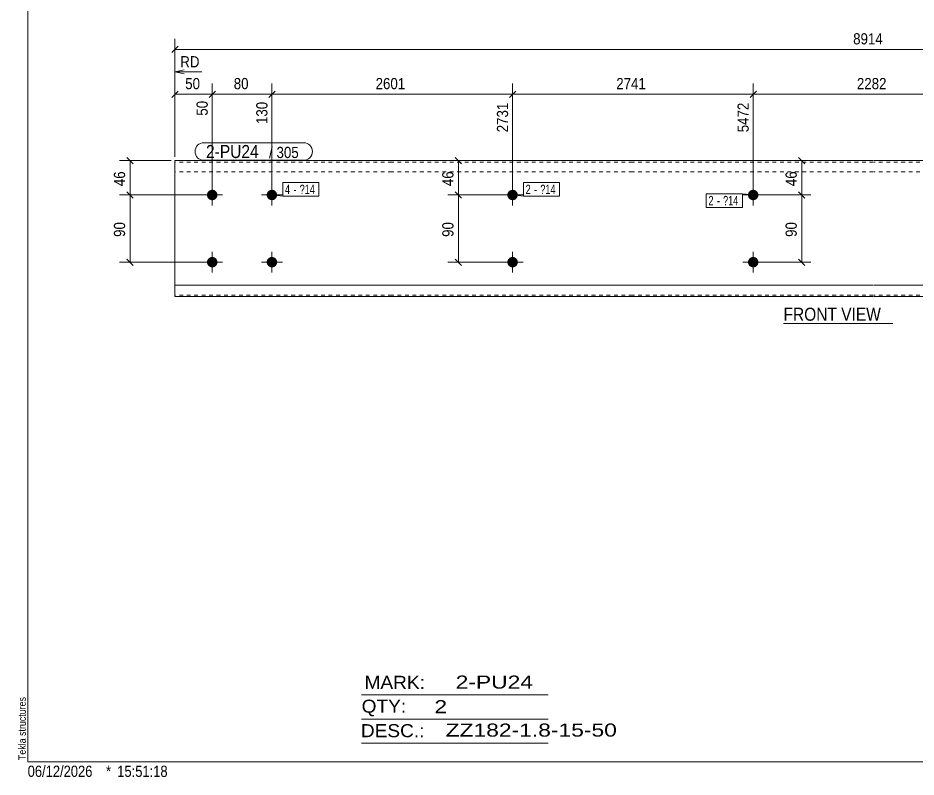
# Model space of a CAD drawing. Header units: millimetres. Extents: x 2 to 579, y 1 to 405.
# Drawn here: x 2.4 to 243.1, y 1 to 204.3 of the extents above; entities that cross this region are included whole.
import ezdxf

# ---------------------------------------------------------------- set-up
doc = ezdxf.new("R2010")
doc.units = ezdxf.units.MM
doc.linetypes.add('XKITLINE00', pattern=[0])
doc.linetypes.add('XKITLINE01', pattern=[4, 1, -1, 1, -1])
for name, color, linetype, lineweight in [('Bolt', 3, 'Continuous', 0), ('BoltMark', 7, 'Continuous', 0), ('Dimensions', 7, 'Continuous', 0), ('DrawingSheet', 5, 'Continuous', 0), ('OtherObjectType', 7, 'Continuous', 0), ('Part', 2, 'Continuous', 0), ('PartMark', 7, 'Continuous', 0)]:
    doc.layers.add(name, color=color, linetype=linetype, lineweight=lineweight)
doc.styles.add('ARIAL', font='ARIAL.TTF')
doc.styles.add('ARIAL_NARROW', font='ARIALN.TTF')

# ---------------------------------------------------------------- blocks, each defined once
blk = doc.blocks.new('*A1')
at = {"layer": 'Bolt'}
for points in [[(200.83, 156.88), (200.82, 156.84), (200.82, 156.81), (200.82, 156.77), (200.82, 156.74), (200.81, 156.7), (200.81, 156.67), (200.8, 156.64), (200.79, 156.6), (200.78, 156.57), (200.78, 156.54), (200.77, 156.5), (200.76, 156.47), (200.74, 156.44), (200.73, 156.41), (200.72, 156.37), (200.71, 156.34), (200.69, 156.31), (200.68, 156.28), (200.66, 156.25), (200.64, 156.22), (200.63, 156.19), (200.61, 156.16), (200.59, 156.13), (200.57, 156.1), (200.55, 156.08), (200.53, 156.05), (200.51, 156.02), (200.49, 156), (200.46, 155.97), (200.44, 155.94), (200.42, 155.92), (200.39, 155.9), (200.37, 155.87), (200.34, 155.85), (200.31, 155.83), (200.29, 155.81), (200.26, 155.79), (200.23, 155.77), (200.2, 155.75), (200.17, 155.73), (200.15, 155.71), (200.12, 155.69), (200.09, 155.68), (200.06, 155.66), (200.02, 155.64), (199.99, 155.63), (199.96, 155.62), (199.93, 155.6), (199.9, 155.59), (199.86, 155.58), (199.83, 155.57), (199.8, 155.56), (199.77, 155.55), (199.73, 155.54), (199.7, 155.54), (199.67, 155.53), (199.63, 155.53), (199.6, 155.52), (199.56, 155.52), (199.53, 155.51), (199.49, 155.51), (199.46, 155.51), (199.43, 155.51), (199.39, 155.51), (199.36, 155.51), (199.32, 155.51), (199.29, 155.52), (199.25, 155.52), (199.22, 155.53), (199.19, 155.53), (199.15, 155.54), (199.12, 155.54), (199.09, 155.55), (199.05, 155.56), (199.02, 155.57), (198.99, 155.58), (198.95, 155.59), (198.92, 155.6), (198.89, 155.62), (198.86, 155.63), (198.83, 155.64), (198.8, 155.66), (198.77, 155.68), (198.74, 155.69), (198.71, 155.71), (198.68, 155.73), (198.65, 155.75), (198.62, 155.77), (198.59, 155.79), (198.56, 155.81), (198.54, 155.83), (198.51, 155.85), (198.49, 155.87), (198.46, 155.9), (198.44, 155.92), (198.41, 155.94), (198.39, 155.97), (198.37, 156), (198.34, 156.02), (198.32, 156.05), (198.3, 156.08), (198.28, 156.1), (198.26, 156.13), (198.24, 156.16), (198.22, 156.19), (198.21, 156.22), (198.19, 156.25), (198.18, 156.28), (198.16, 156.31), (198.15, 156.34), (198.13, 156.37), (198.12, 156.41), (198.11, 156.44), (198.1, 156.47), (198.09, 156.5), (198.08, 156.54), (198.07, 156.57), (198.06, 156.6), (198.05, 156.64), (198.05, 156.67), (198.04, 156.7), (198.04, 156.74), (198.03, 156.77), (198.03, 156.81), (198.03, 156.84), (198.03, 156.88), (198.03, 156.91), (198.03, 156.94), (198.03, 156.98), (198.03, 157.01), (198.03, 157.05), (198.04, 157.08), (198.04, 157.12), (198.05, 157.15), (198.05, 157.18), (198.06, 157.22), (198.07, 157.25), (198.08, 157.28), (198.09, 157.32), (198.1, 157.35), (198.11, 157.38), (198.12, 157.41), (198.13, 157.45), (198.15, 157.48), (198.16, 157.51), (198.18, 157.54), (198.19, 157.57), (198.21, 157.6), (198.22, 157.63), (198.24, 157.66), (198.26, 157.69), (198.28, 157.72), (198.3, 157.74), (198.32, 157.77), (198.34, 157.8), (198.37, 157.82), (198.39, 157.85), (198.41, 157.88), (198.44, 157.9), (198.46, 157.92), (198.49, 157.95), (198.51, 157.97), (198.54, 157.99), (198.56, 158.01), (198.59, 158.03), (198.62, 158.05), (198.65, 158.07), (198.68, 158.09), (198.71, 158.11), (198.74, 158.13), (198.77, 158.14), (198.8, 158.16), (198.83, 158.18), (198.86, 158.19), (198.89, 158.2), (198.92, 158.22), (198.95, 158.23), (198.99, 158.24), (199.02, 158.25), (199.05, 158.26), (199.09, 158.27), (199.12, 158.28), (199.15, 158.28), (199.19, 158.29), (199.22, 158.29), (199.25, 158.3), (199.29, 158.3), (199.32, 158.31), (199.36, 158.31), (199.39, 158.31), (199.43, 158.31), (199.46, 158.31), (199.49, 158.31), (199.53, 158.31), (199.56, 158.3), (199.6, 158.3), (199.63, 158.29), (199.67, 158.29), (199.7, 158.28), (199.73, 158.28), (199.77, 158.27), (199.8, 158.26), (199.83, 158.25), (199.86, 158.24), (199.9, 158.23), (199.93, 158.22), (199.96, 158.2), (199.99, 158.19), (200.02, 158.18), (200.06, 158.16), (200.09, 158.14), (200.12, 158.13), (200.15, 158.11), (200.17, 158.09), (200.2, 158.07), (200.23, 158.05), (200.26, 158.03), (200.29, 158.01), (200.31, 157.99), (200.34, 157.97), (200.37, 157.95), (200.39, 157.92), (200.42, 157.9), (200.44, 157.88), (200.46, 157.85), (200.49, 157.82), (200.51, 157.8), (200.53, 157.77), (200.55, 157.74), (200.57, 157.72), (200.59, 157.69), (200.61, 157.66), (200.63, 157.63), (200.64, 157.6), (200.66, 157.57), (200.68, 157.54), (200.69, 157.51), (200.71, 157.48), (200.72, 157.45), (200.73, 157.41), (200.74, 157.38), (200.76, 157.35), (200.77, 157.32), (200.78, 157.28), (200.78, 157.25), (200.79, 157.22), (200.8, 157.18), (200.81, 157.15), (200.81, 157.12), (200.82, 157.08), (200.82, 157.05), (200.82, 157.01), (200.82, 156.98), (200.83, 156.94), (200.83, 156.91)], [(200.83, 138.88), (200.82, 138.84), (200.82, 138.81), (200.82, 138.77), (200.82, 138.74), (200.81, 138.7), (200.81, 138.67), (200.8, 138.64), (200.79, 138.6), (200.78, 138.57), (200.78, 138.54), (200.77, 138.5), (200.76, 138.47), (200.74, 138.44), (200.73, 138.41), (200.72, 138.37), (200.71, 138.34), (200.69, 138.31), (200.68, 138.28), (200.66, 138.25), (200.64, 138.22), (200.63, 138.19), (200.61, 138.16), (200.59, 138.13), (200.57, 138.1), (200.55, 138.08), (200.53, 138.05), (200.51, 138.02), (200.49, 138), (200.46, 137.97), (200.44, 137.94), (200.42, 137.92), (200.39, 137.9), (200.37, 137.87), (200.34, 137.85), (200.31, 137.83), (200.29, 137.81), (200.26, 137.79), (200.23, 137.77), (200.2, 137.75), (200.17, 137.73), (200.15, 137.71), (200.12, 137.69), (200.09, 137.68), (200.06, 137.66), (200.02, 137.64), (199.99, 137.63), (199.96, 137.62), (199.93, 137.6), (199.9, 137.59), (199.86, 137.58), (199.83, 137.57), (199.8, 137.56), (199.77, 137.55), (199.73, 137.54), (199.7, 137.54), (199.67, 137.53), (199.63, 137.53), (199.6, 137.52), (199.56, 137.52), (199.53, 137.51), (199.49, 137.51), (199.46, 137.51), (199.43, 137.51), (199.39, 137.51), (199.36, 137.51), (199.32, 137.51), (199.29, 137.52), (199.25, 137.52), (199.22, 137.53), (199.19, 137.53), (199.15, 137.54), (199.12, 137.54), (199.09, 137.55), (199.05, 137.56), (199.02, 137.57), (198.99, 137.58), (198.95, 137.59), (198.92, 137.6), (198.89, 137.62), (198.86, 137.63), (198.83, 137.64), (198.8, 137.66), (198.77, 137.68), (198.74, 137.69), (198.71, 137.71), (198.68, 137.73), (198.65, 137.75), (198.62, 137.77), (198.59, 137.79), (198.56, 137.81), (198.54, 137.83), (198.51, 137.85), (198.49, 137.87), (198.46, 137.9), (198.44, 137.92), (198.41, 137.94), (198.39, 137.97), (198.37, 138), (198.34, 138.02), (198.32, 138.05), (198.3, 138.08), (198.28, 138.1), (198.26, 138.13), (198.24, 138.16), (198.22, 138.19), (198.21, 138.22), (198.19, 138.25), (198.18, 138.28), (198.16, 138.31), (198.15, 138.34), (198.13, 138.37), (198.12, 138.41), (198.11, 138.44), (198.1, 138.47), (198.09, 138.5), (198.08, 138.54), (198.07, 138.57), (198.06, 138.6), (198.05, 138.64), (198.05, 138.67), (198.04, 138.7), (198.04, 138.74), (198.03, 138.77), (198.03, 138.81), (198.03, 138.84), (198.03, 138.88), (198.03, 138.91), (198.03, 138.94), (198.03, 138.98), (198.03, 139.01), (198.03, 139.05), (198.04, 139.08), (198.04, 139.12), (198.05, 139.15), (198.05, 139.18), (198.06, 139.22), (198.07, 139.25), (198.08, 139.28), (198.09, 139.32), (198.1, 139.35), (198.11, 139.38), (198.12, 139.41), (198.13, 139.45), (198.15, 139.48), (198.16, 139.51), (198.18, 139.54), (198.19, 139.57), (198.21, 139.6), (198.22, 139.63), (198.24, 139.66), (198.26, 139.69), (198.28, 139.72), (198.3, 139.74), (198.32, 139.77), (198.34, 139.8), (198.37, 139.82), (198.39, 139.85), (198.41, 139.88), (198.44, 139.9), (198.46, 139.92), (198.49, 139.95), (198.51, 139.97), (198.54, 139.99), (198.56, 140.01), (198.59, 140.03), (198.62, 140.05), (198.65, 140.07), (198.68, 140.09), (198.71, 140.11), (198.74, 140.13), (198.77, 140.14), (198.8, 140.16), (198.83, 140.18), (198.86, 140.19), (198.89, 140.2), (198.92, 140.22), (198.95, 140.23), (198.99, 140.24), (199.02, 140.25), (199.05, 140.26), (199.09, 140.27), (199.12, 140.28), (199.15, 140.28), (199.19, 140.29), (199.22, 140.29), (199.25, 140.3), (199.29, 140.3), (199.32, 140.31), (199.36, 140.31), (199.39, 140.31), (199.43, 140.31), (199.46, 140.31), (199.49, 140.31), (199.53, 140.31), (199.56, 140.3), (199.6, 140.3), (199.63, 140.29), (199.67, 140.29), (199.7, 140.28), (199.73, 140.28), (199.77, 140.27), (199.8, 140.26), (199.83, 140.25), (199.86, 140.24), (199.9, 140.23), (199.93, 140.22), (199.96, 140.2), (199.99, 140.19), (200.02, 140.18), (200.06, 140.16), (200.09, 140.14), (200.12, 140.13), (200.15, 140.11), (200.17, 140.09), (200.2, 140.07), (200.23, 140.05), (200.26, 140.03), (200.29, 140.01), (200.31, 139.99), (200.34, 139.97), (200.37, 139.95), (200.39, 139.92), (200.42, 139.9), (200.44, 139.88), (200.46, 139.85), (200.49, 139.82), (200.51, 139.8), (200.53, 139.77), (200.55, 139.74), (200.57, 139.72), (200.59, 139.69), (200.61, 139.66), (200.63, 139.63), (200.64, 139.6), (200.66, 139.57), (200.68, 139.54), (200.69, 139.51), (200.71, 139.48), (200.72, 139.45), (200.73, 139.41), (200.74, 139.38), (200.76, 139.35), (200.77, 139.32), (200.78, 139.28), (200.78, 139.25), (200.79, 139.22), (200.8, 139.18), (200.81, 139.15), (200.81, 139.12), (200.82, 139.08), (200.82, 139.05), (200.82, 139.01), (200.82, 138.98), (200.83, 138.94), (200.83, 138.91)]]:
    blk.add_hatch(color=3, dxfattribs=at).paths.add_polyline_path(points, flags=17)
at = {"layer": 'Bolt', "color": 3, "linetype": 'XKITLINE00', "lineweight": 0}
for p, q in [((199.43, 159.71), (199.43, 154.11)), ((196.63, 156.91), (202.23, 156.91)), ((199.43, 141.71), (199.43, 136.11)), ((196.63, 138.91), (202.23, 138.91))]:
    blk.add_line(p, q, dxfattribs=at)
blk = doc.blocks.new('*A2')
at = {"layer": 'Bolt'}
for points in [[(136.34, 156.88), (136.34, 156.84), (136.33, 156.81), (136.33, 156.77), (136.33, 156.74), (136.32, 156.7), (136.32, 156.67), (136.31, 156.64), (136.3, 156.6), (136.3, 156.57), (136.29, 156.54), (136.28, 156.5), (136.27, 156.47), (136.26, 156.44), (136.24, 156.41), (136.23, 156.37), (136.22, 156.34), (136.2, 156.31), (136.19, 156.28), (136.17, 156.25), (136.16, 156.22), (136.14, 156.19), (136.12, 156.16), (136.1, 156.13), (136.08, 156.1), (136.06, 156.08), (136.04, 156.05), (136.02, 156.02), (136, 156), (135.98, 155.97), (135.95, 155.94), (135.93, 155.92), (135.9, 155.9), (135.88, 155.87), (135.85, 155.85), (135.83, 155.83), (135.8, 155.81), (135.77, 155.79), (135.74, 155.77), (135.72, 155.75), (135.69, 155.73), (135.66, 155.71), (135.63, 155.69), (135.6, 155.68), (135.57, 155.66), (135.54, 155.64), (135.51, 155.63), (135.47, 155.62), (135.44, 155.6), (135.41, 155.59), (135.38, 155.58), (135.34, 155.57), (135.31, 155.56), (135.28, 155.55), (135.24, 155.54), (135.21, 155.54), (135.18, 155.53), (135.14, 155.53), (135.11, 155.52), (135.08, 155.52), (135.04, 155.51), (135.01, 155.51), (134.97, 155.51), (134.94, 155.51), (134.9, 155.51), (134.87, 155.51), (134.83, 155.51), (134.8, 155.52), (134.77, 155.52), (134.73, 155.53), (134.7, 155.53), (134.66, 155.54), (134.63, 155.54), (134.6, 155.55), (134.56, 155.56), (134.53, 155.57), (134.5, 155.58), (134.47, 155.59), (134.43, 155.6), (134.4, 155.62), (134.37, 155.63), (134.34, 155.64), (134.31, 155.66), (134.28, 155.68), (134.25, 155.69), (134.22, 155.71), (134.19, 155.73), (134.16, 155.75), (134.13, 155.77), (134.1, 155.79), (134.08, 155.81), (134.05, 155.83), (134.02, 155.85), (134, 155.87), (133.97, 155.9), (133.95, 155.92), (133.92, 155.94), (133.9, 155.97), (133.88, 156), (133.86, 156.02), (133.83, 156.05), (133.81, 156.08), (133.79, 156.1), (133.77, 156.13), (133.76, 156.16), (133.74, 156.19), (133.72, 156.22), (133.7, 156.25), (133.69, 156.28), (133.67, 156.31), (133.66, 156.34), (133.64, 156.37), (133.63, 156.41), (133.62, 156.44), (133.61, 156.47), (133.6, 156.5), (133.59, 156.54), (133.58, 156.57), (133.57, 156.6), (133.56, 156.64), (133.56, 156.67), (133.55, 156.7), (133.55, 156.74), (133.54, 156.77), (133.54, 156.81), (133.54, 156.84), (133.54, 156.88), (133.54, 156.91), (133.54, 156.94), (133.54, 156.98), (133.54, 157.01), (133.54, 157.05), (133.55, 157.08), (133.55, 157.12), (133.56, 157.15), (133.56, 157.18), (133.57, 157.22), (133.58, 157.25), (133.59, 157.28), (133.6, 157.32), (133.61, 157.35), (133.62, 157.38), (133.63, 157.41), (133.64, 157.45), (133.66, 157.48), (133.67, 157.51), (133.69, 157.54), (133.7, 157.57), (133.72, 157.6), (133.74, 157.63), (133.76, 157.66), (133.77, 157.69), (133.79, 157.72), (133.81, 157.74), (133.83, 157.77), (133.86, 157.8), (133.88, 157.82), (133.9, 157.85), (133.92, 157.88), (133.95, 157.9), (133.97, 157.92), (134, 157.95), (134.02, 157.97), (134.05, 157.99), (134.08, 158.01), (134.1, 158.03), (134.13, 158.05), (134.16, 158.07), (134.19, 158.09), (134.22, 158.11), (134.25, 158.13), (134.28, 158.14), (134.31, 158.16), (134.34, 158.18), (134.37, 158.19), (134.4, 158.2), (134.43, 158.22), (134.47, 158.23), (134.5, 158.24), (134.53, 158.25), (134.56, 158.26), (134.6, 158.27), (134.63, 158.28), (134.66, 158.28), (134.7, 158.29), (134.73, 158.29), (134.77, 158.3), (134.8, 158.3), (134.83, 158.31), (134.87, 158.31), (134.9, 158.31), (134.94, 158.31), (134.97, 158.31), (135.01, 158.31), (135.04, 158.31), (135.08, 158.3), (135.11, 158.3), (135.14, 158.29), (135.18, 158.29), (135.21, 158.28), (135.24, 158.28), (135.28, 158.27), (135.31, 158.26), (135.34, 158.25), (135.38, 158.24), (135.41, 158.23), (135.44, 158.22), (135.47, 158.2), (135.51, 158.19), (135.54, 158.18), (135.57, 158.16), (135.6, 158.14), (135.63, 158.13), (135.66, 158.11), (135.69, 158.09), (135.72, 158.07), (135.74, 158.05), (135.77, 158.03), (135.8, 158.01), (135.83, 157.99), (135.85, 157.97), (135.88, 157.95), (135.9, 157.92), (135.93, 157.9), (135.95, 157.88), (135.98, 157.85), (136, 157.82), (136.02, 157.8), (136.04, 157.77), (136.06, 157.74), (136.08, 157.72), (136.1, 157.69), (136.12, 157.66), (136.14, 157.63), (136.16, 157.6), (136.17, 157.57), (136.19, 157.54), (136.2, 157.51), (136.22, 157.48), (136.23, 157.45), (136.24, 157.41), (136.26, 157.38), (136.27, 157.35), (136.28, 157.32), (136.29, 157.28), (136.3, 157.25), (136.3, 157.22), (136.31, 157.18), (136.32, 157.15), (136.32, 157.12), (136.33, 157.08), (136.33, 157.05), (136.33, 157.01), (136.34, 156.98), (136.34, 156.94), (136.34, 156.91)], [(136.34, 138.88), (136.34, 138.84), (136.33, 138.81), (136.33, 138.77), (136.33, 138.74), (136.32, 138.7), (136.32, 138.67), (136.31, 138.64), (136.3, 138.6), (136.3, 138.57), (136.29, 138.54), (136.28, 138.5), (136.27, 138.47), (136.26, 138.44), (136.24, 138.41), (136.23, 138.37), (136.22, 138.34), (136.2, 138.31), (136.19, 138.28), (136.17, 138.25), (136.16, 138.22), (136.14, 138.19), (136.12, 138.16), (136.1, 138.13), (136.08, 138.1), (136.06, 138.08), (136.04, 138.05), (136.02, 138.02), (136, 138), (135.98, 137.97), (135.95, 137.94), (135.93, 137.92), (135.9, 137.9), (135.88, 137.87), (135.85, 137.85), (135.83, 137.83), (135.8, 137.81), (135.77, 137.79), (135.74, 137.77), (135.72, 137.75), (135.69, 137.73), (135.66, 137.71), (135.63, 137.69), (135.6, 137.68), (135.57, 137.66), (135.54, 137.64), (135.51, 137.63), (135.47, 137.62), (135.44, 137.6), (135.41, 137.59), (135.38, 137.58), (135.34, 137.57), (135.31, 137.56), (135.28, 137.55), (135.24, 137.54), (135.21, 137.54), (135.18, 137.53), (135.14, 137.53), (135.11, 137.52), (135.08, 137.52), (135.04, 137.51), (135.01, 137.51), (134.97, 137.51), (134.94, 137.51), (134.9, 137.51), (134.87, 137.51), (134.83, 137.51), (134.8, 137.52), (134.77, 137.52), (134.73, 137.53), (134.7, 137.53), (134.66, 137.54), (134.63, 137.54), (134.6, 137.55), (134.56, 137.56), (134.53, 137.57), (134.5, 137.58), (134.47, 137.59), (134.43, 137.6), (134.4, 137.62), (134.37, 137.63), (134.34, 137.64), (134.31, 137.66), (134.28, 137.68), (134.25, 137.69), (134.22, 137.71), (134.19, 137.73), (134.16, 137.75), (134.13, 137.77), (134.1, 137.79), (134.08, 137.81), (134.05, 137.83), (134.02, 137.85), (134, 137.87), (133.97, 137.9), (133.95, 137.92), (133.92, 137.94), (133.9, 137.97), (133.88, 138), (133.86, 138.02), (133.83, 138.05), (133.81, 138.08), (133.79, 138.1), (133.77, 138.13), (133.76, 138.16), (133.74, 138.19), (133.72, 138.22), (133.7, 138.25), (133.69, 138.28), (133.67, 138.31), (133.66, 138.34), (133.64, 138.37), (133.63, 138.41), (133.62, 138.44), (133.61, 138.47), (133.6, 138.5), (133.59, 138.54), (133.58, 138.57), (133.57, 138.6), (133.56, 138.64), (133.56, 138.67), (133.55, 138.7), (133.55, 138.74), (133.54, 138.77), (133.54, 138.81), (133.54, 138.84), (133.54, 138.88), (133.54, 138.91), (133.54, 138.94), (133.54, 138.98), (133.54, 139.01), (133.54, 139.05), (133.55, 139.08), (133.55, 139.12), (133.56, 139.15), (133.56, 139.18), (133.57, 139.22), (133.58, 139.25), (133.59, 139.28), (133.6, 139.32), (133.61, 139.35), (133.62, 139.38), (133.63, 139.41), (133.64, 139.45), (133.66, 139.48), (133.67, 139.51), (133.69, 139.54), (133.7, 139.57), (133.72, 139.6), (133.74, 139.63), (133.76, 139.66), (133.77, 139.69), (133.79, 139.72), (133.81, 139.74), (133.83, 139.77), (133.86, 139.8), (133.88, 139.82), (133.9, 139.85), (133.92, 139.88), (133.95, 139.9), (133.97, 139.92), (134, 139.95), (134.02, 139.97), (134.05, 139.99), (134.08, 140.01), (134.1, 140.03), (134.13, 140.05), (134.16, 140.07), (134.19, 140.09), (134.22, 140.11), (134.25, 140.13), (134.28, 140.14), (134.31, 140.16), (134.34, 140.18), (134.37, 140.19), (134.4, 140.2), (134.43, 140.22), (134.47, 140.23), (134.5, 140.24), (134.53, 140.25), (134.56, 140.26), (134.6, 140.27), (134.63, 140.28), (134.66, 140.28), (134.7, 140.29), (134.73, 140.29), (134.77, 140.3), (134.8, 140.3), (134.83, 140.31), (134.87, 140.31), (134.9, 140.31), (134.94, 140.31), (134.97, 140.31), (135.01, 140.31), (135.04, 140.31), (135.08, 140.3), (135.11, 140.3), (135.14, 140.29), (135.18, 140.29), (135.21, 140.28), (135.24, 140.28), (135.28, 140.27), (135.31, 140.26), (135.34, 140.25), (135.38, 140.24), (135.41, 140.23), (135.44, 140.22), (135.47, 140.2), (135.51, 140.19), (135.54, 140.18), (135.57, 140.16), (135.6, 140.14), (135.63, 140.13), (135.66, 140.11), (135.69, 140.09), (135.72, 140.07), (135.74, 140.05), (135.77, 140.03), (135.8, 140.01), (135.83, 139.99), (135.85, 139.97), (135.88, 139.95), (135.9, 139.92), (135.93, 139.9), (135.95, 139.88), (135.98, 139.85), (136, 139.82), (136.02, 139.8), (136.04, 139.77), (136.06, 139.74), (136.08, 139.72), (136.1, 139.69), (136.12, 139.66), (136.14, 139.63), (136.16, 139.6), (136.17, 139.57), (136.19, 139.54), (136.2, 139.51), (136.22, 139.48), (136.23, 139.45), (136.24, 139.41), (136.26, 139.38), (136.27, 139.35), (136.28, 139.32), (136.29, 139.28), (136.3, 139.25), (136.3, 139.22), (136.31, 139.18), (136.32, 139.15), (136.32, 139.12), (136.33, 139.08), (136.33, 139.05), (136.33, 139.01), (136.34, 138.98), (136.34, 138.94), (136.34, 138.91)]]:
    blk.add_hatch(color=3, dxfattribs=at).paths.add_polyline_path(points, flags=17)
at = {"layer": 'Bolt', "color": 3, "linetype": 'XKITLINE00', "lineweight": 0}
for p, q in [((134.94, 159.71), (134.94, 154.11)), ((132.14, 156.91), (137.74, 156.91)), ((134.94, 141.71), (134.94, 136.11)), ((132.14, 138.91), (137.74, 138.91))]:
    blk.add_line(p, q, dxfattribs=at)
blk = doc.blocks.new('*A3')
at = {"layer": 'Bolt'}
for points in [[(55.85, 156.88), (55.85, 156.84), (55.85, 156.81), (55.84, 156.77), (55.84, 156.74), (55.83, 156.7), (55.83, 156.67), (55.82, 156.64), (55.82, 156.6), (55.81, 156.57), (55.8, 156.54), (55.79, 156.5), (55.78, 156.47), (55.77, 156.44), (55.76, 156.41), (55.74, 156.37), (55.73, 156.34), (55.72, 156.31), (55.7, 156.28), (55.68, 156.25), (55.67, 156.22), (55.65, 156.19), (55.63, 156.16), (55.61, 156.13), (55.59, 156.1), (55.57, 156.08), (55.55, 156.05), (55.53, 156.02), (55.51, 156), (55.49, 155.97), (55.46, 155.94), (55.44, 155.92), (55.42, 155.9), (55.39, 155.87), (55.36, 155.85), (55.34, 155.83), (55.31, 155.81), (55.28, 155.79), (55.26, 155.77), (55.23, 155.75), (55.2, 155.73), (55.17, 155.71), (55.14, 155.69), (55.11, 155.68), (55.08, 155.66), (55.05, 155.64), (55.02, 155.63), (54.99, 155.62), (54.95, 155.6), (54.92, 155.59), (54.89, 155.58), (54.86, 155.57), (54.82, 155.56), (54.79, 155.55), (54.76, 155.54), (54.72, 155.54), (54.69, 155.53), (54.66, 155.53), (54.62, 155.52), (54.59, 155.52), (54.55, 155.51), (54.52, 155.51), (54.48, 155.51), (54.45, 155.51), (54.42, 155.51), (54.38, 155.51), (54.35, 155.51), (54.31, 155.52), (54.28, 155.52), (54.24, 155.53), (54.21, 155.53), (54.18, 155.54), (54.14, 155.54), (54.11, 155.55), (54.08, 155.56), (54.04, 155.57), (54.01, 155.58), (53.98, 155.59), (53.95, 155.6), (53.91, 155.62), (53.88, 155.63), (53.85, 155.64), (53.82, 155.66), (53.79, 155.68), (53.76, 155.69), (53.73, 155.71), (53.7, 155.73), (53.67, 155.75), (53.64, 155.77), (53.62, 155.79), (53.59, 155.81), (53.56, 155.83), (53.54, 155.85), (53.51, 155.87), (53.48, 155.9), (53.46, 155.92), (53.44, 155.94), (53.41, 155.97), (53.39, 156), (53.37, 156.02), (53.35, 156.05), (53.33, 156.08), (53.31, 156.1), (53.29, 156.13), (53.27, 156.16), (53.25, 156.19), (53.23, 156.22), (53.22, 156.25), (53.2, 156.28), (53.18, 156.31), (53.17, 156.34), (53.16, 156.37), (53.14, 156.41), (53.13, 156.44), (53.12, 156.47), (53.11, 156.5), (53.1, 156.54), (53.09, 156.57), (53.08, 156.6), (53.08, 156.64), (53.07, 156.67), (53.07, 156.7), (53.06, 156.74), (53.06, 156.77), (53.05, 156.81), (53.05, 156.84), (53.05, 156.88), (53.05, 156.91), (53.05, 156.94), (53.05, 156.98), (53.05, 157.01), (53.06, 157.05), (53.06, 157.08), (53.07, 157.12), (53.07, 157.15), (53.08, 157.18), (53.08, 157.22), (53.09, 157.25), (53.1, 157.28), (53.11, 157.32), (53.12, 157.35), (53.13, 157.38), (53.14, 157.41), (53.16, 157.45), (53.17, 157.48), (53.18, 157.51), (53.2, 157.54), (53.22, 157.57), (53.23, 157.6), (53.25, 157.63), (53.27, 157.66), (53.29, 157.69), (53.31, 157.72), (53.33, 157.74), (53.35, 157.77), (53.37, 157.8), (53.39, 157.82), (53.41, 157.85), (53.44, 157.88), (53.46, 157.9), (53.48, 157.92), (53.51, 157.95), (53.54, 157.97), (53.56, 157.99), (53.59, 158.01), (53.62, 158.03), (53.64, 158.05), (53.67, 158.07), (53.7, 158.09), (53.73, 158.11), (53.76, 158.13), (53.79, 158.14), (53.82, 158.16), (53.85, 158.18), (53.88, 158.19), (53.91, 158.2), (53.95, 158.22), (53.98, 158.23), (54.01, 158.24), (54.04, 158.25), (54.08, 158.26), (54.11, 158.27), (54.14, 158.28), (54.18, 158.28), (54.21, 158.29), (54.24, 158.29), (54.28, 158.3), (54.31, 158.3), (54.35, 158.31), (54.38, 158.31), (54.42, 158.31), (54.45, 158.31), (54.48, 158.31), (54.52, 158.31), (54.55, 158.31), (54.59, 158.3), (54.62, 158.3), (54.66, 158.29), (54.69, 158.29), (54.72, 158.28), (54.76, 158.28), (54.79, 158.27), (54.82, 158.26), (54.86, 158.25), (54.89, 158.24), (54.92, 158.23), (54.95, 158.22), (54.99, 158.2), (55.02, 158.19), (55.05, 158.18), (55.08, 158.16), (55.11, 158.14), (55.14, 158.13), (55.17, 158.11), (55.2, 158.09), (55.23, 158.07), (55.26, 158.05), (55.28, 158.03), (55.31, 158.01), (55.34, 157.99), (55.36, 157.97), (55.39, 157.95), (55.42, 157.92), (55.44, 157.9), (55.46, 157.88), (55.49, 157.85), (55.51, 157.82), (55.53, 157.8), (55.55, 157.77), (55.57, 157.74), (55.59, 157.72), (55.61, 157.69), (55.63, 157.66), (55.65, 157.63), (55.67, 157.6), (55.68, 157.57), (55.7, 157.54), (55.72, 157.51), (55.73, 157.48), (55.74, 157.45), (55.76, 157.41), (55.77, 157.38), (55.78, 157.35), (55.79, 157.32), (55.8, 157.28), (55.81, 157.25), (55.82, 157.22), (55.82, 157.18), (55.83, 157.15), (55.83, 157.12), (55.84, 157.08), (55.84, 157.05), (55.85, 157.01), (55.85, 156.98), (55.85, 156.94), (55.85, 156.91)], [(71.85, 156.88), (71.85, 156.84), (71.85, 156.81), (71.84, 156.77), (71.84, 156.74), (71.83, 156.7), (71.83, 156.67), (71.82, 156.64), (71.82, 156.6), (71.81, 156.57), (71.8, 156.54), (71.79, 156.5), (71.78, 156.47), (71.77, 156.44), (71.76, 156.41), (71.74, 156.37), (71.73, 156.34), (71.72, 156.31), (71.7, 156.28), (71.68, 156.25), (71.67, 156.22), (71.65, 156.19), (71.63, 156.16), (71.61, 156.13), (71.59, 156.1), (71.57, 156.08), (71.55, 156.05), (71.53, 156.02), (71.51, 156), (71.49, 155.97), (71.46, 155.94), (71.44, 155.92), (71.42, 155.9), (71.39, 155.87), (71.36, 155.85), (71.34, 155.83), (71.31, 155.81), (71.28, 155.79), (71.26, 155.77), (71.23, 155.75), (71.2, 155.73), (71.17, 155.71), (71.14, 155.69), (71.11, 155.68), (71.08, 155.66), (71.05, 155.64), (71.02, 155.63), (70.99, 155.62), (70.95, 155.6), (70.92, 155.59), (70.89, 155.58), (70.86, 155.57), (70.82, 155.56), (70.79, 155.55), (70.76, 155.54), (70.72, 155.54), (70.69, 155.53), (70.66, 155.53), (70.62, 155.52), (70.59, 155.52), (70.55, 155.51), (70.52, 155.51), (70.48, 155.51), (70.45, 155.51), (70.42, 155.51), (70.38, 155.51), (70.35, 155.51), (70.31, 155.52), (70.28, 155.52), (70.24, 155.53), (70.21, 155.53), (70.18, 155.54), (70.14, 155.54), (70.11, 155.55), (70.08, 155.56), (70.04, 155.57), (70.01, 155.58), (69.98, 155.59), (69.95, 155.6), (69.91, 155.62), (69.88, 155.63), (69.85, 155.64), (69.82, 155.66), (69.79, 155.68), (69.76, 155.69), (69.73, 155.71), (69.7, 155.73), (69.67, 155.75), (69.64, 155.77), (69.62, 155.79), (69.59, 155.81), (69.56, 155.83), (69.54, 155.85), (69.51, 155.87), (69.48, 155.9), (69.46, 155.92), (69.44, 155.94), (69.41, 155.97), (69.39, 156), (69.37, 156.02), (69.35, 156.05), (69.33, 156.08), (69.31, 156.1), (69.29, 156.13), (69.27, 156.16), (69.25, 156.19), (69.23, 156.22), (69.22, 156.25), (69.2, 156.28), (69.18, 156.31), (69.17, 156.34), (69.16, 156.37), (69.14, 156.41), (69.13, 156.44), (69.12, 156.47), (69.11, 156.5), (69.1, 156.54), (69.09, 156.57), (69.08, 156.6), (69.08, 156.64), (69.07, 156.67), (69.07, 156.7), (69.06, 156.74), (69.06, 156.77), (69.05, 156.81), (69.05, 156.84), (69.05, 156.88), (69.05, 156.91), (69.05, 156.94), (69.05, 156.98), (69.05, 157.01), (69.06, 157.05), (69.06, 157.08), (69.07, 157.12), (69.07, 157.15), (69.08, 157.18), (69.08, 157.22), (69.09, 157.25), (69.1, 157.28), (69.11, 157.32), (69.12, 157.35), (69.13, 157.38), (69.14, 157.41), (69.16, 157.45), (69.17, 157.48), (69.18, 157.51), (69.2, 157.54), (69.22, 157.57), (69.23, 157.6), (69.25, 157.63), (69.27, 157.66), (69.29, 157.69), (69.31, 157.72), (69.33, 157.74), (69.35, 157.77), (69.37, 157.8), (69.39, 157.82), (69.41, 157.85), (69.44, 157.88), (69.46, 157.9), (69.48, 157.92), (69.51, 157.95), (69.54, 157.97), (69.56, 157.99), (69.59, 158.01), (69.62, 158.03), (69.64, 158.05), (69.67, 158.07), (69.7, 158.09), (69.73, 158.11), (69.76, 158.13), (69.79, 158.14), (69.82, 158.16), (69.85, 158.18), (69.88, 158.19), (69.91, 158.2), (69.95, 158.22), (69.98, 158.23), (70.01, 158.24), (70.04, 158.25), (70.08, 158.26), (70.11, 158.27), (70.14, 158.28), (70.18, 158.28), (70.21, 158.29), (70.24, 158.29), (70.28, 158.3), (70.31, 158.3), (70.35, 158.31), (70.38, 158.31), (70.42, 158.31), (70.45, 158.31), (70.48, 158.31), (70.52, 158.31), (70.55, 158.31), (70.59, 158.3), (70.62, 158.3), (70.66, 158.29), (70.69, 158.29), (70.72, 158.28), (70.76, 158.28), (70.79, 158.27), (70.82, 158.26), (70.86, 158.25), (70.89, 158.24), (70.92, 158.23), (70.95, 158.22), (70.99, 158.2), (71.02, 158.19), (71.05, 158.18), (71.08, 158.16), (71.11, 158.14), (71.14, 158.13), (71.17, 158.11), (71.2, 158.09), (71.23, 158.07), (71.26, 158.05), (71.28, 158.03), (71.31, 158.01), (71.34, 157.99), (71.36, 157.97), (71.39, 157.95), (71.42, 157.92), (71.44, 157.9), (71.46, 157.88), (71.49, 157.85), (71.51, 157.82), (71.53, 157.8), (71.55, 157.77), (71.57, 157.74), (71.59, 157.72), (71.61, 157.69), (71.63, 157.66), (71.65, 157.63), (71.67, 157.6), (71.68, 157.57), (71.7, 157.54), (71.72, 157.51), (71.73, 157.48), (71.74, 157.45), (71.76, 157.41), (71.77, 157.38), (71.78, 157.35), (71.79, 157.32), (71.8, 157.28), (71.81, 157.25), (71.82, 157.22), (71.82, 157.18), (71.83, 157.15), (71.83, 157.12), (71.84, 157.08), (71.84, 157.05), (71.85, 157.01), (71.85, 156.98), (71.85, 156.94), (71.85, 156.91)], [(55.85, 138.88), (55.85, 138.84), (55.85, 138.81), (55.84, 138.77), (55.84, 138.74), (55.83, 138.7), (55.83, 138.67), (55.82, 138.64), (55.82, 138.6), (55.81, 138.57), (55.8, 138.54), (55.79, 138.5), (55.78, 138.47), (55.77, 138.44), (55.76, 138.41), (55.74, 138.37), (55.73, 138.34), (55.72, 138.31), (55.7, 138.28), (55.68, 138.25), (55.67, 138.22), (55.65, 138.19), (55.63, 138.16), (55.61, 138.13), (55.59, 138.1), (55.57, 138.08), (55.55, 138.05), (55.53, 138.02), (55.51, 138), (55.49, 137.97), (55.46, 137.94), (55.44, 137.92), (55.42, 137.9), (55.39, 137.87), (55.36, 137.85), (55.34, 137.83), (55.31, 137.81), (55.28, 137.79), (55.26, 137.77), (55.23, 137.75), (55.2, 137.73), (55.17, 137.71), (55.14, 137.69), (55.11, 137.68), (55.08, 137.66), (55.05, 137.64), (55.02, 137.63), (54.99, 137.62), (54.95, 137.6), (54.92, 137.59), (54.89, 137.58), (54.86, 137.57), (54.82, 137.56), (54.79, 137.55), (54.76, 137.54), (54.72, 137.54), (54.69, 137.53), (54.66, 137.53), (54.62, 137.52), (54.59, 137.52), (54.55, 137.51), (54.52, 137.51), (54.48, 137.51), (54.45, 137.51), (54.42, 137.51), (54.38, 137.51), (54.35, 137.51), (54.31, 137.52), (54.28, 137.52), (54.24, 137.53), (54.21, 137.53), (54.18, 137.54), (54.14, 137.54), (54.11, 137.55), (54.08, 137.56), (54.04, 137.57), (54.01, 137.58), (53.98, 137.59), (53.95, 137.6), (53.91, 137.62), (53.88, 137.63), (53.85, 137.64), (53.82, 137.66), (53.79, 137.68), (53.76, 137.69), (53.73, 137.71), (53.7, 137.73), (53.67, 137.75), (53.64, 137.77), (53.62, 137.79), (53.59, 137.81), (53.56, 137.83), (53.54, 137.85), (53.51, 137.87), (53.48, 137.9), (53.46, 137.92), (53.44, 137.94), (53.41, 137.97), (53.39, 138), (53.37, 138.02), (53.35, 138.05), (53.33, 138.08), (53.31, 138.1), (53.29, 138.13), (53.27, 138.16), (53.25, 138.19), (53.23, 138.22), (53.22, 138.25), (53.2, 138.28), (53.18, 138.31), (53.17, 138.34), (53.16, 138.37), (53.14, 138.41), (53.13, 138.44), (53.12, 138.47), (53.11, 138.5), (53.1, 138.54), (53.09, 138.57), (53.08, 138.6), (53.08, 138.64), (53.07, 138.67), (53.07, 138.7), (53.06, 138.74), (53.06, 138.77), (53.05, 138.81), (53.05, 138.84), (53.05, 138.88), (53.05, 138.91), (53.05, 138.94), (53.05, 138.98), (53.05, 139.01), (53.06, 139.05), (53.06, 139.08), (53.07, 139.12), (53.07, 139.15), (53.08, 139.18), (53.08, 139.22), (53.09, 139.25), (53.1, 139.28), (53.11, 139.32), (53.12, 139.35), (53.13, 139.38), (53.14, 139.41), (53.16, 139.45), (53.17, 139.48), (53.18, 139.51), (53.2, 139.54), (53.22, 139.57), (53.23, 139.6), (53.25, 139.63), (53.27, 139.66), (53.29, 139.69), (53.31, 139.72), (53.33, 139.74), (53.35, 139.77), (53.37, 139.8), (53.39, 139.82), (53.41, 139.85), (53.44, 139.88), (53.46, 139.9), (53.48, 139.92), (53.51, 139.95), (53.54, 139.97), (53.56, 139.99), (53.59, 140.01), (53.62, 140.03), (53.64, 140.05), (53.67, 140.07), (53.7, 140.09), (53.73, 140.11), (53.76, 140.13), (53.79, 140.14), (53.82, 140.16), (53.85, 140.18), (53.88, 140.19), (53.91, 140.2), (53.95, 140.22), (53.98, 140.23), (54.01, 140.24), (54.04, 140.25), (54.08, 140.26), (54.11, 140.27), (54.14, 140.28), (54.18, 140.28), (54.21, 140.29), (54.24, 140.29), (54.28, 140.3), (54.31, 140.3), (54.35, 140.31), (54.38, 140.31), (54.42, 140.31), (54.45, 140.31), (54.48, 140.31), (54.52, 140.31), (54.55, 140.31), (54.59, 140.3), (54.62, 140.3), (54.66, 140.29), (54.69, 140.29), (54.72, 140.28), (54.76, 140.28), (54.79, 140.27), (54.82, 140.26), (54.86, 140.25), (54.89, 140.24), (54.92, 140.23), (54.95, 140.22), (54.99, 140.2), (55.02, 140.19), (55.05, 140.18), (55.08, 140.16), (55.11, 140.14), (55.14, 140.13), (55.17, 140.11), (55.2, 140.09), (55.23, 140.07), (55.26, 140.05), (55.28, 140.03), (55.31, 140.01), (55.34, 139.99), (55.36, 139.97), (55.39, 139.95), (55.42, 139.92), (55.44, 139.9), (55.46, 139.88), (55.49, 139.85), (55.51, 139.82), (55.53, 139.8), (55.55, 139.77), (55.57, 139.74), (55.59, 139.72), (55.61, 139.69), (55.63, 139.66), (55.65, 139.63), (55.67, 139.6), (55.68, 139.57), (55.7, 139.54), (55.72, 139.51), (55.73, 139.48), (55.74, 139.45), (55.76, 139.41), (55.77, 139.38), (55.78, 139.35), (55.79, 139.32), (55.8, 139.28), (55.81, 139.25), (55.82, 139.22), (55.82, 139.18), (55.83, 139.15), (55.83, 139.12), (55.84, 139.08), (55.84, 139.05), (55.85, 139.01), (55.85, 138.98), (55.85, 138.94), (55.85, 138.91)], [(71.85, 138.88), (71.85, 138.84), (71.85, 138.81), (71.84, 138.77), (71.84, 138.74), (71.83, 138.7), (71.83, 138.67), (71.82, 138.64), (71.82, 138.6), (71.81, 138.57), (71.8, 138.54), (71.79, 138.5), (71.78, 138.47), (71.77, 138.44), (71.76, 138.41), (71.74, 138.37), (71.73, 138.34), (71.72, 138.31), (71.7, 138.28), (71.68, 138.25), (71.67, 138.22), (71.65, 138.19), (71.63, 138.16), (71.61, 138.13), (71.59, 138.1), (71.57, 138.08), (71.55, 138.05), (71.53, 138.02), (71.51, 138), (71.49, 137.97), (71.46, 137.94), (71.44, 137.92), (71.42, 137.9), (71.39, 137.87), (71.36, 137.85), (71.34, 137.83), (71.31, 137.81), (71.28, 137.79), (71.26, 137.77), (71.23, 137.75), (71.2, 137.73), (71.17, 137.71), (71.14, 137.69), (71.11, 137.68), (71.08, 137.66), (71.05, 137.64), (71.02, 137.63), (70.99, 137.62), (70.95, 137.6), (70.92, 137.59), (70.89, 137.58), (70.86, 137.57), (70.82, 137.56), (70.79, 137.55), (70.76, 137.54), (70.72, 137.54), (70.69, 137.53), (70.66, 137.53), (70.62, 137.52), (70.59, 137.52), (70.55, 137.51), (70.52, 137.51), (70.48, 137.51), (70.45, 137.51), (70.42, 137.51), (70.38, 137.51), (70.35, 137.51), (70.31, 137.52), (70.28, 137.52), (70.24, 137.53), (70.21, 137.53), (70.18, 137.54), (70.14, 137.54), (70.11, 137.55), (70.08, 137.56), (70.04, 137.57), (70.01, 137.58), (69.98, 137.59), (69.95, 137.6), (69.91, 137.62), (69.88, 137.63), (69.85, 137.64), (69.82, 137.66), (69.79, 137.68), (69.76, 137.69), (69.73, 137.71), (69.7, 137.73), (69.67, 137.75), (69.64, 137.77), (69.62, 137.79), (69.59, 137.81), (69.56, 137.83), (69.54, 137.85), (69.51, 137.87), (69.48, 137.9), (69.46, 137.92), (69.44, 137.94), (69.41, 137.97), (69.39, 138), (69.37, 138.02), (69.35, 138.05), (69.33, 138.08), (69.31, 138.1), (69.29, 138.13), (69.27, 138.16), (69.25, 138.19), (69.23, 138.22), (69.22, 138.25), (69.2, 138.28), (69.18, 138.31), (69.17, 138.34), (69.16, 138.37), (69.14, 138.41), (69.13, 138.44), (69.12, 138.47), (69.11, 138.5), (69.1, 138.54), (69.09, 138.57), (69.08, 138.6), (69.08, 138.64), (69.07, 138.67), (69.07, 138.7), (69.06, 138.74), (69.06, 138.77), (69.05, 138.81), (69.05, 138.84), (69.05, 138.88), (69.05, 138.91), (69.05, 138.94), (69.05, 138.98), (69.05, 139.01), (69.06, 139.05), (69.06, 139.08), (69.07, 139.12), (69.07, 139.15), (69.08, 139.18), (69.08, 139.22), (69.09, 139.25), (69.1, 139.28), (69.11, 139.32), (69.12, 139.35), (69.13, 139.38), (69.14, 139.41), (69.16, 139.45), (69.17, 139.48), (69.18, 139.51), (69.2, 139.54), (69.22, 139.57), (69.23, 139.6), (69.25, 139.63), (69.27, 139.66), (69.29, 139.69), (69.31, 139.72), (69.33, 139.74), (69.35, 139.77), (69.37, 139.8), (69.39, 139.82), (69.41, 139.85), (69.44, 139.88), (69.46, 139.9), (69.48, 139.92), (69.51, 139.95), (69.54, 139.97), (69.56, 139.99), (69.59, 140.01), (69.62, 140.03), (69.64, 140.05), (69.67, 140.07), (69.7, 140.09), (69.73, 140.11), (69.76, 140.13), (69.79, 140.14), (69.82, 140.16), (69.85, 140.18), (69.88, 140.19), (69.91, 140.2), (69.95, 140.22), (69.98, 140.23), (70.01, 140.24), (70.04, 140.25), (70.08, 140.26), (70.11, 140.27), (70.14, 140.28), (70.18, 140.28), (70.21, 140.29), (70.24, 140.29), (70.28, 140.3), (70.31, 140.3), (70.35, 140.31), (70.38, 140.31), (70.42, 140.31), (70.45, 140.31), (70.48, 140.31), (70.52, 140.31), (70.55, 140.31), (70.59, 140.3), (70.62, 140.3), (70.66, 140.29), (70.69, 140.29), (70.72, 140.28), (70.76, 140.28), (70.79, 140.27), (70.82, 140.26), (70.86, 140.25), (70.89, 140.24), (70.92, 140.23), (70.95, 140.22), (70.99, 140.2), (71.02, 140.19), (71.05, 140.18), (71.08, 140.16), (71.11, 140.14), (71.14, 140.13), (71.17, 140.11), (71.2, 140.09), (71.23, 140.07), (71.26, 140.05), (71.28, 140.03), (71.31, 140.01), (71.34, 139.99), (71.36, 139.97), (71.39, 139.95), (71.42, 139.92), (71.44, 139.9), (71.46, 139.88), (71.49, 139.85), (71.51, 139.82), (71.53, 139.8), (71.55, 139.77), (71.57, 139.74), (71.59, 139.72), (71.61, 139.69), (71.63, 139.66), (71.65, 139.63), (71.67, 139.6), (71.68, 139.57), (71.7, 139.54), (71.72, 139.51), (71.73, 139.48), (71.74, 139.45), (71.76, 139.41), (71.77, 139.38), (71.78, 139.35), (71.79, 139.32), (71.8, 139.28), (71.81, 139.25), (71.82, 139.22), (71.82, 139.18), (71.83, 139.15), (71.83, 139.12), (71.84, 139.08), (71.84, 139.05), (71.85, 139.01), (71.85, 138.98), (71.85, 138.94), (71.85, 138.91)]]:
    blk.add_hatch(color=3, dxfattribs=at).paths.add_polyline_path(points, flags=17)
at = {"layer": 'Bolt', "color": 3, "linetype": 'XKITLINE00', "lineweight": 0}
for p, q in [((54.45, 159.71), (54.45, 154.11)), ((70.45, 159.71), (70.45, 154.11)), ((51.65, 156.91), (57.25, 156.91)), ((67.65, 156.91), (73.25, 156.91)), ((54.45, 141.71), (54.45, 136.11)), ((70.45, 141.71), (70.45, 136.11)), ((51.65, 138.91), (57.25, 138.91)), ((67.65, 138.91), (73.25, 138.91))]:
    blk.add_line(p, q, dxfattribs=at)
blk = doc.blocks.new('*A6')
at = {"layer": 'Part', "color": 2, "linetype": 'XKITLINE00', "lineweight": 0}
for p, q in [((44.45, 129.71), (44.45, 166.11)), ((102.64, 166.11), (44.45, 166.11)), ((167.13, 166.11), (102.74, 166.11)), ((231.62, 166.11), (167.23, 166.11)), ((296.11, 166.11), (231.72, 166.11)), ((102.64, 132.71), (44.45, 132.71)), ((167.13, 132.71), (102.74, 132.71)), ((231.62, 132.71), (167.23, 132.71)), ((296.11, 132.71), (231.72, 132.71)), ((102.64, 129.71), (44.45, 129.71)), ((167.13, 129.71), (102.74, 129.71)), ((231.62, 129.71), (167.23, 129.71)), ((296.11, 129.71), (231.72, 129.71))]:
    blk.add_line(p, q, dxfattribs=at)
at = {"layer": 'Part', "color": 7, "linetype": 'XKITLINE01', "lineweight": 0}
for p, q in [((102.64, 165.75), (44.45, 165.75)), ((167.13, 165.75), (102.74, 165.75)), ((231.62, 165.75), (167.23, 165.75)), ((296.11, 165.75), (231.72, 165.75)), ((102.64, 163.11), (44.45, 163.11)), ((167.13, 163.11), (102.74, 163.11)), ((231.62, 163.11), (167.23, 163.11)), ((296.11, 163.11), (231.72, 163.11)), ((102.64, 130.07), (44.45, 130.07)), ((167.13, 130.07), (102.74, 130.07)), ((231.62, 130.07), (167.23, 130.07)), ((296.11, 130.07), (231.72, 130.07))]:
    blk.add_line(p, q, dxfattribs=at)
blk = doc.blocks.new('*A13')
at = {"layer": 'DrawingSheet', "color": 5, "linetype": 'XKITLINE00', "lineweight": 0}
for p, q in [((5, 405), (5, 5)), ((5, 5), (579, 5))]:
    blk.add_line(p, q, dxfattribs=at)
at = {"layer": 'DrawingSheet', "color": 5, "style": 'ARIAL', "width": 0.85}
blk.add_text('Tekla structures', height=2, rotation=90, dxfattribs=at).set_placement((4.5, 5.5))
blk = doc.blocks.new('*A17')
at = {"layer": 'OtherObjectType', "color": 6, "linetype": 'XKITLINE00', "lineweight": 0}
for p, q in [((94.5, 23), (144.5, 23)), ((94.5, 16.5), (144.5, 16.5)), ((94.5, 10), (144.5, 10))]:
    blk.add_line(p, q, dxfattribs=at)
at = {"layer": 'OtherObjectType', "color": 6, "style": 'ARIAL_NARROW'}
for s, width, p in [('MARK:', 1.275, (95.27, 24.58)), ('2-PU24', 1.525501, (119.69, 24.65)), ('QTY:', 1.275, (94.5, 18.19)), ('2', 1.525501, (113.99, 18.05)), ('DESC.:', 1.275, (94.29, 11.63)), ('ZZ182-1.8-15-50', 1.525501, (117, 11.79))]:
    blk.add_text(s, height=3.5, dxfattribs=dict(at, width=width)).set_placement(p)
blk = doc.blocks.new('*A20')
at = {"layer": 'OtherObjectType', "color": 7, "style": 'ARIAL_NARROW', "width": 1.008832}
for s, p in [('06/12/2026', (4.99, 1)), ('*', (26, 1)), ('15:51:18', (29, 1))]:
    blk.add_text(s, height=3, dxfattribs=at).set_placement(p)
blk = doc.blocks.new('*A21')
at = {"layer": 'Dimensions', "color": 7, "linetype": 'XKITLINE00', "lineweight": 0}
for p, q in [((53.45, 156.91), (29.6, 156.91)), ((31.6, 157.76), (33.3, 156.06)), ((32.45, 138.91), (32.45, 156.91)), ((31.6, 139.76), (33.3, 138.06)), ((53.45, 138.91), (29.6, 138.91))]:
    blk.add_line(p, q, dxfattribs=at)
at = {"layer": 'Dimensions', "color": 3}
for p in [(32.45, 156.91), (32.45, 138.91)]:
    blk.add_point(p, dxfattribs=at)
at = {"layer": 'Dimensions', "color": 3, "style": 'ARIAL', "width": 0.85}
blk.add_text('90', height=3, rotation=90.0002, dxfattribs=at).set_placement((31.1, 145.68))
blk = doc.blocks.new('*A22')
at = {"layer": 'Dimensions', "color": 7, "linetype": 'XKITLINE00', "lineweight": 0}
for p, q in [((43.45, 166.11), (29.6, 166.11)), ((31.6, 166.96), (33.3, 165.26)), ((32.45, 156.91), (32.45, 166.11)), ((53.45, 156.91), (29.6, 156.91)), ((31.6, 157.76), (33.3, 156.06))]:
    blk.add_line(p, q, dxfattribs=at)
at = {"layer": 'Dimensions', "color": 3}
for p in [(32.45, 166.11), (32.45, 156.91)]:
    blk.add_point(p, dxfattribs=at)
at = {"layer": 'Dimensions', "color": 3, "style": 'ARIAL', "width": 0.85}
blk.add_text('46', height=3, rotation=90.0002, dxfattribs=at).set_placement((31.1, 159.28))
blk = doc.blocks.new('*A23')
at = {"layer": 'Dimensions', "color": 7, "linetype": 'XKITLINE00', "lineweight": 0}
for p, q in [((133.94, 156.91), (117.6, 156.91)), ((119.6, 157.76), (121.3, 156.06)), ((120.45, 138.91), (120.45, 156.91)), ((119.6, 139.76), (121.3, 138.06)), ((133.94, 138.91), (117.6, 138.91))]:
    blk.add_line(p, q, dxfattribs=at)
at = {"layer": 'Dimensions', "color": 3}
for p in [(120.45, 156.91), (120.45, 138.91)]:
    blk.add_point(p, dxfattribs=at)
at = {"layer": 'Dimensions', "color": 3, "style": 'ARIAL', "width": 0.85}
blk.add_text('90', height=3, rotation=90.0002, dxfattribs=at).set_placement((119.1, 145.68))
blk = doc.blocks.new('*A24')
at = {"layer": 'Dimensions', "color": 7, "linetype": 'XKITLINE00', "lineweight": 0}
for p, q in [((133.94, 166.11), (117.6, 166.11)), ((119.6, 166.96), (121.3, 165.26)), ((120.45, 156.91), (120.45, 166.11)), ((133.94, 156.91), (117.6, 156.91)), ((119.6, 157.76), (121.3, 156.06))]:
    blk.add_line(p, q, dxfattribs=at)
at = {"layer": 'Dimensions', "color": 3}
for p in [(120.45, 166.11), (120.45, 156.91)]:
    blk.add_point(p, dxfattribs=at)
at = {"layer": 'Dimensions', "color": 3, "style": 'ARIAL', "width": 0.85}
blk.add_text('46', height=3, rotation=90.0002, dxfattribs=at).set_placement((119.1, 159.28))
blk = doc.blocks.new('*A25')
at = {"layer": 'Dimensions', "color": 7, "linetype": 'XKITLINE00', "lineweight": 0}
for p, q in [((200.43, 156.91), (214.85, 156.91)), ((211.6, 157.76), (213.3, 156.06)), ((212.45, 138.91), (212.45, 156.91)), ((211.6, 139.76), (213.3, 138.06)), ((200.43, 138.91), (214.85, 138.91))]:
    blk.add_line(p, q, dxfattribs=at)
at = {"layer": 'Dimensions', "color": 3}
for p in [(212.45, 156.91), (212.45, 138.91)]:
    blk.add_point(p, dxfattribs=at)
at = {"layer": 'Dimensions', "color": 3, "style": 'ARIAL', "width": 0.85}
blk.add_text('90', height=3, rotation=90.0002, dxfattribs=at).set_placement((211.1, 145.68))
blk = doc.blocks.new('*A26')
at = {"layer": 'Dimensions', "color": 7, "linetype": 'XKITLINE00', "lineweight": 0}
for p, q in [((200.43, 166.11), (214.85, 166.11)), ((211.6, 166.96), (213.3, 165.26)), ((212.45, 156.91), (212.45, 166.11)), ((200.43, 156.91), (214.85, 156.91)), ((211.6, 157.76), (213.3, 156.06))]:
    blk.add_line(p, q, dxfattribs=at)
at = {"layer": 'Dimensions', "color": 3}
for p in [(212.45, 166.11), (212.45, 156.91)]:
    blk.add_point(p, dxfattribs=at)
at = {"layer": 'Dimensions', "color": 3, "style": 'ARIAL', "width": 0.85}
blk.add_text('46', height=3, rotation=90.0002, dxfattribs=at).set_placement((211.1, 159.28))
blk = doc.blocks.new('*A31')
at = {"layer": 'Dimensions', "color": 7, "linetype": 'XKITLINE00', "lineweight": 0}
for p, q in [((44.45, 167.11), (44.45, 198.76)), ((45.3, 196.76), (43.6, 195.06)), ((44.45, 195.91), (416.89, 195.91))]:
    blk.add_line(p, q, dxfattribs=at)
at = {"layer": 'Dimensions', "color": 3}
blk.add_point((44.45, 195.91), dxfattribs=at)
at = {"layer": 'Dimensions', "color": 3, "style": 'ARIAL', "width": 0.85}
blk.add_text('8914', height=3, dxfattribs=at).set_placement((226.22, 197.26))
blk = doc.blocks.new('*A32')
at = {"layer": 'Dimensions', "color": 7, "linetype": 'XKITLINE00', "lineweight": 0}
for p, q in [((44.45, 167.11), (44.45, 194.41)), ((46.95, 190.41), (44.45, 189.91)), ((46.95, 189.41), (44.45, 189.91)), ((51.67, 189.91), (44.45, 189.91)), ((44.45, 167.11), (44.45, 186.76)), ((54.45, 157.91), (54.45, 186.76)), ((45.3, 184.76), (43.6, 183.06)), ((44.45, 183.91), (54.45, 183.91)), ((55.3, 184.76), (53.6, 183.06))]:
    blk.add_line(p, q, dxfattribs=at)
at = {"layer": 'Dimensions', "color": 7}
blk.add_point((44.45, 189.91), dxfattribs=at)
at = {"layer": 'Dimensions', "color": 3}
for p in [(44.45, 183.91), (54.45, 183.91)]:
    blk.add_point(p, dxfattribs=at)
at = {"layer": 'Dimensions', "color": 3, "style": 'ARIAL', "width": 0.85}
for s, p in [('RD', (45.89, 191.11)), ('50', (47.22, 185.26))]:
    blk.add_text(s, height=3, dxfattribs=at).set_placement(p)
blk.add_text('50', height=3, rotation=90.0002, dxfattribs=at).set_placement((53.25, 178.16))
blk = doc.blocks.new('*A33')
at = {"layer": 'Dimensions', "color": 7, "linetype": 'XKITLINE00', "lineweight": 0}
for p, q in [((54.45, 157.91), (54.45, 186.76)), ((70.45, 157.91), (70.45, 186.76)), ((55.3, 184.76), (53.6, 183.06)), ((54.45, 183.91), (70.45, 183.91)), ((71.3, 184.76), (69.6, 183.06))]:
    blk.add_line(p, q, dxfattribs=at)
at = {"layer": 'Dimensions', "color": 3}
for p in [(54.45, 183.91), (70.45, 183.91)]:
    blk.add_point(p, dxfattribs=at)
at = {"layer": 'Dimensions', "color": 3, "style": 'ARIAL', "width": 0.85}
blk.add_text('80', height=3, dxfattribs=at).set_placement((60.22, 185.26))
blk.add_text('130', height=3, rotation=90.0002, dxfattribs=at).set_placement((69.25, 175.93))
blk = doc.blocks.new('*A34')
at = {"layer": 'Dimensions', "color": 7, "linetype": 'XKITLINE00', "lineweight": 0}
for p, q in [((70.45, 157.91), (70.45, 186.76)), ((134.94, 157.91), (134.94, 186.76)), ((71.3, 184.76), (69.6, 183.06)), ((70.45, 183.91), (134.94, 183.91)), ((135.79, 184.76), (134.09, 183.06))]:
    blk.add_line(p, q, dxfattribs=at)
at = {"layer": 'Dimensions', "color": 3}
for p in [(70.45, 183.91), (134.94, 183.91)]:
    blk.add_point(p, dxfattribs=at)
at = {"layer": 'Dimensions', "color": 3, "style": 'ARIAL', "width": 0.85}
blk.add_text('2601', height=3, dxfattribs=at).set_placement((98.24, 185.26))
blk.add_text('2731', height=3, rotation=90.0002, dxfattribs=at).set_placement((133.74, 173.71))
blk = doc.blocks.new('*A35')
at = {"layer": 'Dimensions', "color": 7, "linetype": 'XKITLINE00', "lineweight": 0}
for p, q in [((134.94, 157.91), (134.94, 186.76)), ((199.43, 157.91), (199.43, 186.76)), ((135.79, 184.76), (134.09, 183.06)), ((134.94, 183.91), (199.43, 183.91)), ((200.27, 184.76), (198.58, 183.06))]:
    blk.add_line(p, q, dxfattribs=at)
at = {"layer": 'Dimensions', "color": 3}
for p in [(134.94, 183.91), (199.43, 183.91)]:
    blk.add_point(p, dxfattribs=at)
at = {"layer": 'Dimensions', "color": 3, "style": 'ARIAL', "width": 0.85}
blk.add_text('2741', height=3, dxfattribs=at).set_placement((162.73, 185.26))
blk.add_text('5472', height=3, rotation=90.0002, dxfattribs=at).set_placement((198.23, 173.71))
blk = doc.blocks.new('*A36')
at = {"layer": 'Dimensions', "color": 7, "linetype": 'XKITLINE00', "lineweight": 0}
for p, q in [((199.43, 157.91), (199.43, 186.76)), ((263.91, 158.09), (263.91, 186.76)), ((200.27, 184.76), (198.58, 183.06)), ((199.43, 183.91), (263.91, 183.91)), ((264.76, 184.76), (263.07, 183.06))]:
    blk.add_line(p, q, dxfattribs=at)
at = {"layer": 'Dimensions', "color": 3}
for p in [(199.43, 183.91), (263.91, 183.91)]:
    blk.add_point(p, dxfattribs=at)
at = {"layer": 'Dimensions', "color": 3, "style": 'ARIAL', "width": 0.85}
blk.add_text('2282', height=3, dxfattribs=at).set_placement((227.22, 185.26))
blk.add_text('7754', height=3, rotation=90.0002, dxfattribs=at).set_placement((262.71, 173.71))
blk = doc.blocks.new('*A42')
at = {"layer": 'BoltMark', "color": 7, "linetype": 'XKITLINE00', "lineweight": 0}
for p, q in [((73.35, 160.26), (83.04, 160.26)), ((73.35, 156.56), (73.35, 160.26)), ((83.04, 156.56), (83.04, 160.26)), ((70.45, 156.91), (73.35, 156.56)), ((73.35, 156.56), (83.04, 156.56))]:
    blk.add_line(p, q, dxfattribs=at)
at = {"layer": 'BoltMark', "color": 3, "style": 'ARIAL_NARROW', "width": 0.85}
for s, p in [('4', (73.95, 157.16)), ('?14', (77.88, 157.16)), ('-', (76.22, 157.16))]:
    blk.add_text(s, height=2.5, dxfattribs=at).set_placement(p)
blk = doc.blocks.new('*A43')
at = {"layer": 'BoltMark', "color": 7, "linetype": 'XKITLINE00', "lineweight": 0}
for p, q in [((137.84, 160.26), (147.53, 160.26)), ((137.84, 156.56), (137.84, 160.26)), ((147.53, 156.56), (147.53, 160.26)), ((134.94, 156.91), (137.84, 156.56)), ((137.84, 156.56), (147.53, 156.56))]:
    blk.add_line(p, q, dxfattribs=at)
at = {"layer": 'BoltMark', "color": 3, "style": 'ARIAL_NARROW', "width": 0.85}
for s, p in [('2', (138.44, 157.16)), ('?14', (142.37, 157.16)), ('-', (140.71, 157.16))]:
    blk.add_text(s, height=2.5, dxfattribs=at).set_placement(p)
blk = doc.blocks.new('*A44')
at = {"layer": 'BoltMark', "color": 7, "linetype": 'XKITLINE00', "lineweight": 0}
for p, q in [((186.84, 157.26), (196.52, 157.26)), ((186.84, 153.56), (186.84, 157.26)), ((196.52, 153.56), (196.52, 157.26)), ((199.43, 156.91), (196.52, 157.26)), ((186.84, 153.56), (196.52, 153.56))]:
    blk.add_line(p, q, dxfattribs=at)
at = {"layer": 'BoltMark', "color": 3, "style": 'ARIAL_NARROW', "width": 0.85}
for s, p in [('2', (187.44, 154.16)), ('?14', (191.36, 154.16)), ('-', (189.71, 154.16))]:
    blk.add_text(s, height=2.5, dxfattribs=at).set_placement(p)
blk = doc.blocks.new('*A45')
at = {"layer": 'PartMark', "color": 7, "linetype": 'XKITLINE00', "lineweight": 0}
for p, q in [((52.2, 170.91), (78.96, 170.91)), ((52.2, 166.21), (78.96, 166.21))]:
    blk.add_line(p, q, dxfattribs=at)
for centre, start, end in [((52.2, 168.56), 90, 270), ((78.96, 168.56), 270, 90)]:
    blk.add_arc(centre, 2.35, start, end, dxfattribs=at)
at = {"layer": 'PartMark', "color": 1, "style": 'ARIAL', "width": 0.85}
blk.add_text('2-PU24', height=3.5, dxfattribs=at).set_placement((52.8, 166.81))
at = {"layer": 'PartMark', "color": 3, "style": 'ARIAL', "width": 0.85}
for s, p in [('/', (69.68, 166.81)), ('305', (71.69, 166.81))]:
    blk.add_text(s, height=3, dxfattribs=at).set_placement(p)
blk = doc.blocks.new('*A46')
at = {"layer": 'OtherObjectType', "color": 7, "linetype": 'XKITLINE00', "lineweight": 0}
blk.add_line((207.55, 122.46), (236.84, 122.46), dxfattribs=at)
at = {"layer": 'OtherObjectType', "color": 7, "style": 'ARIAL', "width": 0.85}
blk.add_text('FRONT VIEW', height=3.5, dxfattribs=at).set_placement((207.55, 123.21))

msp = doc.modelspace()

# ---------------------------------------------------------------- block references
at = {"lineweight": 0}
for name in ['*A13', '*A31', '*A32', '*A33', '*A34', '*A35', '*A36', '*A45', '*A22', '*A24', '*A26', '*A3', '*A42', '*A2', '*A43', '*A1', '*A21', '*A23', '*A44', '*A25', '*A46', '*A17', '*A20']:
    msp.add_blockref(name, (0, 0), dxfattribs=at)
at = {"layer": 'Part', "lineweight": 0}
msp.add_blockref('*A6', (0, 0), dxfattribs=at)

doc.saveas('drawing.dxf')
